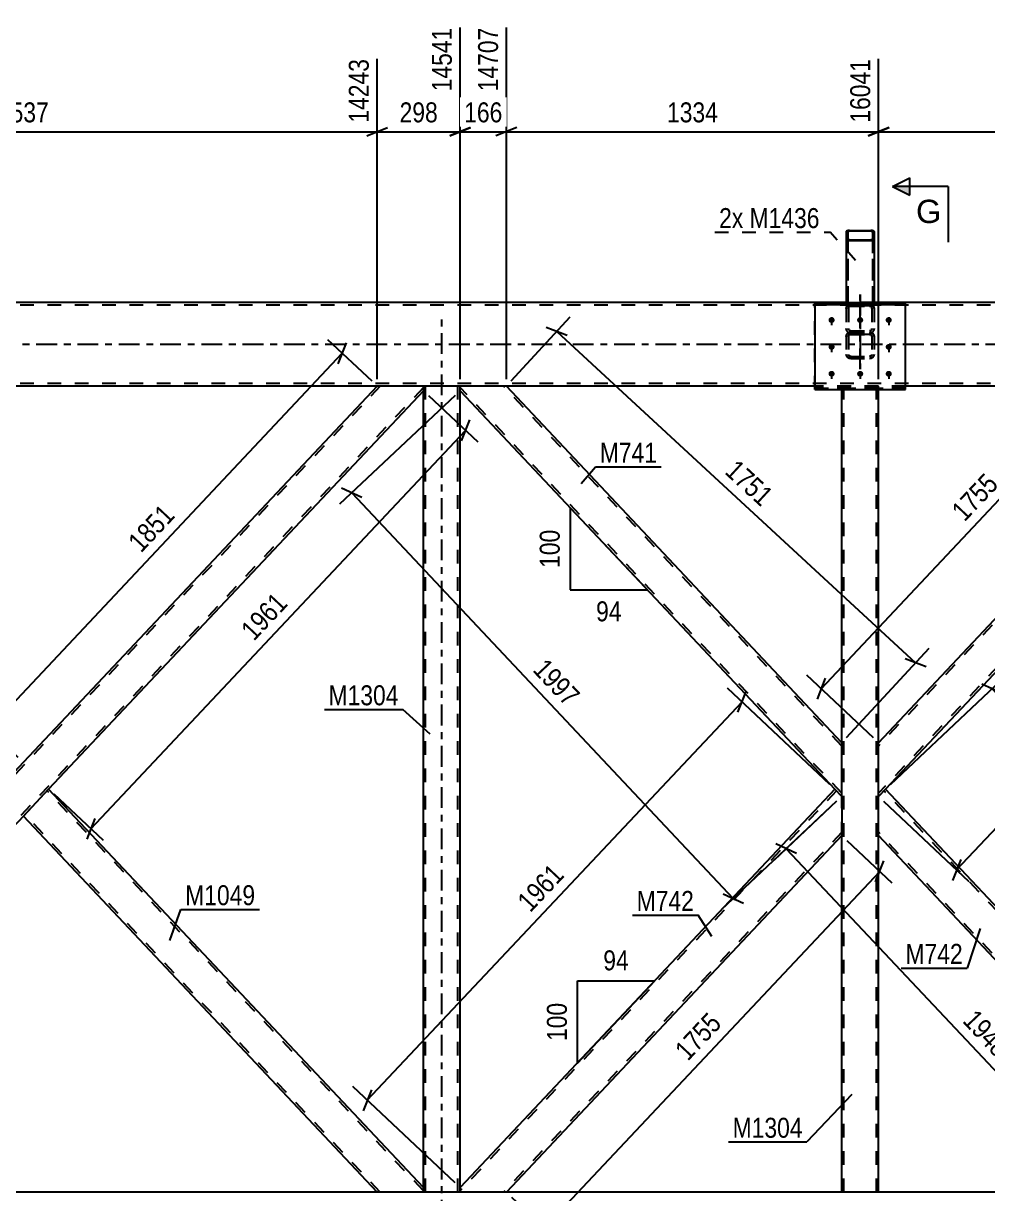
# Model space of a CAD drawing. Header units: millimetres. Extents: x -178 to 1011, y -683 to 158.
# Drawn here: x 519 to 657.3, y -121.8 to 46 of the extents above; entities that cross this region are included whole.
import ezdxf

# ---------------------------------------------------------------- set-up
doc = ezdxf.new("R2010")
doc.units = ezdxf.units.MM
doc.linetypes.add('DXK_LINE_DOT2', pattern=[3.9198, 1.9599, -1.9599])
doc.linetypes.add('DXK_LINE_DOT3', pattern=[5.9187, 2.979, -0.9799, 0.9799, -0.9799])
doc.styles.add('Arial', font='ARIAL.TTF', dxfattribs={"height": 0.2})
doc.styles.add('Arial Narrow', font='ARIALN.TTF', dxfattribs={"height": 0.2})

# ---------------------------------------------------------------- blocks, each defined once
blk = doc.blocks.new('Part-570387747-7728 - 7586')
at = {"color": 7, "linetype": 'DXK_LINE_DOT2'}
for p, q in [((570.17, -6), (461.64, -121.41)), ((576.36, -6.19), (467.83, -121.6)), ((576.36, -6), (569.73, -6)), ((519, -59.95), (515.38, -63.8)), ((522.62, -63.8), (519, -67.65)), ((468.27, -121.6), (461.64, -121.6))]:
    blk.add_line(p, q, dxfattribs=at)
at = {"color": 2, "linetype": 'Continuous'}
for p, q in [((569.73, -6), (519, -59.95)), ((576.36, -6.66), (522.62, -63.8)), ((576.36, -6.66), (576.36, -6)), ((515.38, -63.8), (461.64, -120.94)), ((519, -67.65), (468.27, -121.6)), ((461.64, -121.6), (461.64, -120.94))]:
    blk.add_line(p, q, dxfattribs=at)
blk = doc.blocks.new('Part-570387747-7617 - 7586')
at = {"color": 2, "linetype": 'Continuous'}
for p, q in [((645.5, 5.95), (632.5, 5.95)), ((632.5, 5.95), (632.5, -6.48)), ((632.5, 5.73), (645.5, 5.73)), ((645.5, -6.48), (645.5, 5.95)), ((632.5, -6.48), (645.5, -6.48))]:
    blk.add_line(p, q, dxfattribs=at)
at = {"color": 7, "linetype": 'DXK_LINE_DOT2'}
blk.add_line((632.5, -6.27), (645.5, -6.27), dxfattribs=at)
blk = doc.blocks.new('Part-570387747-7632 - 7586')
at = {"color": 7, "linetype": 'DXK_LINE_DOT2'}
for p, q in [((641.64, -6), (636.36, -6)), ((636.36, -6.48), (636.36, -6)), ((636.68, -121.6), (636.68, -6)), ((641.32, -121.6), (641.32, -6)), ((641.64, -6.48), (641.64, -6)), ((636.36, -70.46), (636.36, -57.14)), ((641.64, -70.46), (641.64, -57.14)), ((641.64, -121.6), (636.36, -121.6))]:
    blk.add_line(p, q, dxfattribs=at)
at = {"color": 2, "linetype": 'Continuous'}
for p, q in [((636.36, -57.14), (636.36, -6.48)), ((641.64, -57.14), (641.64, -6.48)), ((636.36, -121.6), (636.36, -70.46)), ((641.64, -121.6), (641.64, -70.46))]:
    blk.add_line(p, q, dxfattribs=at)
blk = doc.blocks.new('Part-570387747-7683 - 7586')
at = {"color": 2, "linetype": 'Continuous'}
for p, q in [((581.64, -6.66), (581.64, -6)), ((581.64, -6.66), (635.38, -63.8)), ((636.36, -57.14), (588.27, -6)), ((636.36, -64.85), (636.36, -57.14))]:
    blk.add_line(p, q, dxfattribs=at)
at = {"color": 7, "linetype": 'DXK_LINE_DOT2'}
for p, q in [((588.27, -6), (581.64, -6)), ((636.36, -64.38), (581.64, -6.19)), ((636.36, -57.61), (587.83, -6)), ((636.36, -64.85), (635.38, -63.8)), ((636.36, -64.38), (636.36, -64.34))]:
    blk.add_line(p, q, dxfattribs=at)
blk = doc.blocks.new('Part-570387747-7698 - 7586')
at = {"color": 2, "linetype": 'Continuous'}
for p, q in [((635.38, -63.8), (581.64, -120.94)), ((636.36, -64.85), (635.38, -63.8)), ((636.36, -64.85), (636.36, -70.46)), ((636.36, -70.46), (588.27, -121.6)), ((581.64, -121.6), (581.64, -120.94))]:
    blk.add_line(p, q, dxfattribs=at)
at = {"color": 7, "linetype": 'DXK_LINE_DOT2'}
for p, q in [((635.6, -64.03), (581.64, -121.41)), ((636.36, -69.99), (587.83, -121.6)), ((588.27, -121.6), (581.64, -121.6))]:
    blk.add_line(p, q, dxfattribs=at)
blk = doc.blocks.new('Part-570387747-8099 - 7586')
at = {"color": 2, "linetype": 'Continuous'}
for p, q in [((637.04, 16.23), (637, 16.16)), ((637, 16.16), (637, 5.95)), ((637.14, 16.28), (637.04, 16.23)), ((637.3, 16.32), (637.14, 16.28)), ((637.24, 16.16), (637.26, 16.19)), ((637.24, 16.16), (637.24, 15.05)), ((637.26, 16.19), (637.31, 16.22)), ((637.48, 16.33), (637.3, 16.32)), ((637.31, 16.22), (637.39, 16.24)), ((637.39, 16.24), (637.48, 16.25)), ((637.48, 16.33), (640.52, 16.33)), ((637.48, 16.25), (640.52, 16.25)), ((640.7, 16.32), (640.52, 16.33)), ((640.52, 16.25), (640.61, 16.24)), ((640.61, 16.24), (640.69, 16.22)), ((640.69, 16.22), (640.74, 16.19)), ((640.86, 16.28), (640.7, 16.32)), ((640.74, 16.19), (640.76, 16.16)), ((640.76, 16.16), (640.76, 15.05)), ((640.96, 16.23), (640.86, 16.28)), ((641, 16.16), (640.96, 16.23)), ((641, 16.16), (641, 5.95)), ((637, 15.05), (637.04, 14.99)), ((637.04, 14.99), (637.14, 14.93)), ((637.14, 14.93), (637.3, 14.89)), ((637.26, 15.02), (637.24, 15.05)), ((637.31, 14.99), (637.26, 15.02)), ((637.3, 14.89), (637.48, 14.88)), ((637.39, 14.97), (637.31, 14.99)), ((637.48, 14.97), (637.39, 14.97)), ((637.48, 14.97), (640.52, 14.97)), ((637.48, 14.88), (640.52, 14.88)), ((640.61, 14.97), (640.52, 14.97)), ((640.52, 14.88), (640.7, 14.89)), ((640.69, 14.99), (640.61, 14.97)), ((640.74, 15.02), (640.69, 14.99)), ((640.7, 14.89), (640.86, 14.93)), ((640.76, 15.05), (640.74, 15.02)), ((640.86, 14.93), (640.96, 14.99)), ((640.96, 14.99), (641, 15.05))]:
    blk.add_line(p, q, dxfattribs=at)
at = {"color": 7, "linetype": 'DXK_LINE_DOT2'}
for p, q in [((637.24, 15.05), (637.24, 5.69)), ((640.76, 15.05), (640.76, 5.69)), ((641, 6), (637, 6)), ((637, 5.95), (637, 5.69)), ((637, 5.83), (637.24, 5.83)), ((637.04, 5.62), (637, 5.69)), ((637.14, 5.57), (637.04, 5.62)), ((637.3, 5.53), (637.14, 5.57)), ((637.24, 5.69), (637.26, 5.66)), ((637.26, 5.66), (637.31, 5.63)), ((637.48, 5.51), (637.3, 5.53)), ((637.31, 5.63), (637.39, 5.61)), ((637.39, 5.61), (637.48, 5.6)), ((637.48, 5.6), (640.52, 5.6)), ((637.48, 5.51), (640.52, 5.51)), ((640.52, 5.6), (640.61, 5.61)), ((640.7, 5.53), (640.52, 5.51)), ((640.61, 5.61), (640.69, 5.63)), ((640.69, 5.63), (640.74, 5.66)), ((640.86, 5.57), (640.7, 5.53)), ((640.74, 5.66), (640.76, 5.69)), ((640.76, 5.83), (641, 5.83)), ((640.96, 5.62), (640.86, 5.57)), ((641, 5.69), (640.96, 5.62)), ((641, 5.95), (641, 5.69))]:
    blk.add_line(p, q, dxfattribs=at)
blk = doc.blocks.new('Part-570387747-7763 - 7586')
at = {"color": 2, "linetype": 'Continuous'}
for p, q in [((642.62, -63.8), (641.64, -64.85)), ((641.64, -69.53), (641.64, -64.85)), ((696.36, -120.94), (642.62, -63.8)), ((641.64, -70.46), (641.64, -69.53)), ((689.73, -121.6), (641.64, -70.46)), ((696.36, -121.6), (696.36, -120.94))]:
    blk.add_line(p, q, dxfattribs=at)
at = {"color": 7, "linetype": 'DXK_LINE_DOT2'}
for p, q in [((696.36, -121.41), (642.41, -64.03)), ((641.64, -70.39), (641.64, -69.53)), ((690.17, -121.6), (641.64, -69.99)), ((696.36, -121.6), (689.73, -121.6))]:
    blk.add_line(p, q, dxfattribs=at)
blk = doc.blocks.new('Part-570387747-7768 - 7586')
at = {"color": 2, "linetype": 'Continuous'}
for p, q in [((522.62, -63.8), (519, -67.65)), ((576.36, -120.94), (522.62, -63.8)), ((569.73, -121.6), (519, -67.65)), ((576.36, -121.6), (576.36, -120.94))]:
    blk.add_line(p, q, dxfattribs=at)
at = {"color": 7, "linetype": 'DXK_LINE_DOT2'}
for p, q in [((576.36, -121.41), (522.41, -64.03)), ((519.22, -67.42), (519.24, -67.4)), ((570.17, -121.6), (519.22, -67.42)), ((576.36, -121.6), (569.73, -121.6))]:
    blk.add_line(p, q, dxfattribs=at)
blk = doc.blocks.new('Part-570387747-7804 - 7586')
at = {"color": 7, "linetype": 'DXK_LINE_DOT3'}
blk.add_line((579, -131.6), (579, 4), dxfattribs=at)
at = {"color": 7, "linetype": 'DXK_LINE_DOT2'}
for p, q in [((581.64, -6), (576.36, -6)), ((576.36, -6.66), (576.36, -6)), ((576.68, -121.6), (576.68, -6)), ((581.32, -121.6), (581.32, -6)), ((581.64, -6.66), (581.64, -6)), ((576.36, -121.6), (576.36, -120.94)), ((581.64, -121.6), (576.36, -121.6)), ((581.64, -121.6), (581.64, -120.94))]:
    blk.add_line(p, q, dxfattribs=at)
at = {"color": 2, "linetype": 'Continuous'}
for p, q in [((576.36, -120.94), (576.36, -6.66)), ((581.64, -120.94), (581.64, -6.66))]:
    blk.add_line(p, q, dxfattribs=at)
blk = doc.blocks.new('Part-570387747-7978 - 7586')
at = {"color": 2, "linetype": 'Continuous'}
for p, q in [((641.64, -57.14), (689.73, -6)), ((696.36, -6.66), (642.62, -63.8)), ((696.36, -6.66), (696.36, -6)), ((641.64, -63.91), (641.64, -57.14)), ((641.64, -64.85), (641.64, -63.91))]:
    blk.add_line(p, q, dxfattribs=at)
at = {"color": 7, "linetype": 'DXK_LINE_DOT2'}
for p, q in [((690.17, -6), (641.64, -57.61)), ((696.36, -6.19), (641.64, -64.38)), ((696.36, -6), (689.73, -6)), ((642.62, -63.8), (641.64, -64.85)), ((641.64, -64.78), (641.64, -63.91)), ((641.64, -64.38), (641.64, -64.34))]:
    blk.add_line(p, q, dxfattribs=at)
blk = doc.blocks.new('Bolt-570387747-7858 - 7586')
at = {"linetype": 'Continuous'}
for points in [[(634.9, 3.89), (634.99, 3.88), (635.08, 3.85), (635.16, 3.81), (635.23, 3.75), (635.28, 3.68), (635.32, 3.6), (635.34, 3.52), (635.34, 3.43), (635.32, 3.35), (635.28, 3.27), (635.23, 3.2), (635.16, 3.14), (635.08, 3.1), (634.99, 3.07), (634.9, 3.06), (634.81, 3.07), (634.72, 3.1), (634.64, 3.14), (634.57, 3.2), (634.52, 3.27), (634.48, 3.35), (634.46, 3.43), (634.46, 3.52), (634.48, 3.6), (634.52, 3.68), (634.57, 3.75), (634.64, 3.81), (634.72, 3.85), (634.81, 3.88)], [(639, 3.89), (639.09, 3.88), (639.18, 3.85), (639.26, 3.81), (639.33, 3.75), (639.38, 3.68), (639.42, 3.6), (639.44, 3.52), (639.44, 3.43), (639.42, 3.35), (639.38, 3.27), (639.33, 3.2), (639.26, 3.14), (639.18, 3.1), (639.09, 3.07), (639, 3.06), (638.91, 3.07), (638.82, 3.1), (638.74, 3.14), (638.67, 3.2), (638.62, 3.27), (638.58, 3.35), (638.56, 3.43), (638.56, 3.52), (638.58, 3.6), (638.62, 3.68), (638.67, 3.75), (638.74, 3.81), (638.82, 3.85), (638.91, 3.88)], [(643.1, 3.89), (643.19, 3.88), (643.28, 3.85), (643.36, 3.81), (643.43, 3.75), (643.48, 3.68), (643.52, 3.6), (643.54, 3.52), (643.54, 3.43), (643.52, 3.35), (643.48, 3.27), (643.43, 3.2), (643.36, 3.14), (643.28, 3.1), (643.19, 3.07), (643.1, 3.06), (643.01, 3.07), (642.92, 3.1), (642.84, 3.14), (642.77, 3.2), (642.72, 3.27), (642.68, 3.35), (642.66, 3.43), (642.66, 3.52), (642.68, 3.6), (642.72, 3.68), (642.77, 3.75), (642.84, 3.81), (642.92, 3.85), (643.01, 3.88)], [(634.9, 0.04), (634.99, 0.03), (635.08, 0), (635.16, -0.04), (635.23, -0.1), (635.28, -0.17), (635.32, -0.25), (635.34, -0.33), (635.34, -0.42), (635.32, -0.5), (635.28, -0.58), (635.23, -0.65), (635.16, -0.71), (635.08, -0.75), (634.99, -0.78), (634.9, -0.79), (634.81, -0.78), (634.72, -0.75), (634.64, -0.71), (634.57, -0.65), (634.52, -0.58), (634.48, -0.5), (634.46, -0.42), (634.46, -0.33), (634.48, -0.25), (634.52, -0.17), (634.57, -0.1), (634.64, -0.04), (634.72, 0), (634.81, 0.03)], [(643.1, 0.04), (643.19, 0.03), (643.28, 0), (643.36, -0.04), (643.43, -0.1), (643.48, -0.17), (643.52, -0.25), (643.54, -0.33), (643.54, -0.42), (643.52, -0.5), (643.48, -0.58), (643.43, -0.65), (643.36, -0.71), (643.28, -0.75), (643.19, -0.78), (643.1, -0.79), (643.01, -0.78), (642.92, -0.75), (642.84, -0.71), (642.77, -0.65), (642.72, -0.58), (642.68, -0.5), (642.66, -0.42), (642.66, -0.33), (642.68, -0.25), (642.72, -0.17), (642.77, -0.1), (642.84, -0.04), (642.92, 0), (643.01, 0.03)], [(634.9, -3.82), (634.99, -3.82), (635.08, -3.85), (635.16, -3.89), (635.23, -3.95), (635.28, -4.02), (635.32, -4.1), (635.34, -4.19), (635.34, -4.27), (635.32, -4.36), (635.28, -4.44), (635.23, -4.51), (635.16, -4.56), (635.08, -4.61), (634.99, -4.63), (634.9, -4.64), (634.81, -4.63), (634.72, -4.61), (634.64, -4.56), (634.57, -4.51), (634.52, -4.44), (634.48, -4.36), (634.46, -4.27), (634.46, -4.19), (634.48, -4.1), (634.52, -4.02), (634.57, -3.95), (634.64, -3.89), (634.72, -3.85), (634.81, -3.82)], [(639, -3.82), (639.09, -3.82), (639.18, -3.85), (639.26, -3.89), (639.33, -3.95), (639.38, -4.02), (639.42, -4.1), (639.44, -4.19), (639.44, -4.27), (639.42, -4.36), (639.38, -4.44), (639.33, -4.51), (639.26, -4.56), (639.18, -4.61), (639.09, -4.63), (639, -4.64), (638.91, -4.63), (638.82, -4.61), (638.74, -4.56), (638.67, -4.51), (638.62, -4.44), (638.58, -4.36), (638.56, -4.27), (638.56, -4.19), (638.58, -4.1), (638.62, -4.02), (638.67, -3.95), (638.74, -3.89), (638.82, -3.85), (638.91, -3.82)], [(643.1, -3.82), (643.19, -3.82), (643.28, -3.85), (643.36, -3.89), (643.43, -3.95), (643.48, -4.02), (643.52, -4.1), (643.54, -4.19), (643.54, -4.27), (643.52, -4.36), (643.48, -4.44), (643.43, -4.51), (643.36, -4.56), (643.28, -4.61), (643.19, -4.63), (643.1, -4.64), (643.01, -4.63), (642.92, -4.61), (642.84, -4.56), (642.77, -4.51), (642.72, -4.44), (642.68, -4.36), (642.66, -4.27), (642.66, -4.19), (642.68, -4.1), (642.72, -4.02), (642.77, -3.95), (642.84, -3.89), (642.92, -3.85), (643.01, -3.82)]]:
    blk.add_hatch(color=1, dxfattribs=at).paths.add_polyline_path(points)
at = {"color": 1, "linetype": 'Continuous'}
for p, q in [((634.9, 3.87), (634.9, 2.74)), ((639, 3.87), (639, 2.74)), ((643.1, 3.87), (643.1, 2.74)), ((634.9, 0.02), (634.9, -1.12)), ((643.1, 0.02), (643.1, -1.12)), ((634.9, -3.83), (634.9, -4.97)), ((639, -3.83), (639, -4.97)), ((643.1, -3.83), (643.1, -4.97))]:
    blk.add_line(p, q, dxfattribs=at)
blk = doc.blocks.new('Part-570387747-7865 - 7586')
at = {"color": 7, "linetype": 'DXK_LINE_DOT2'}
for p, q in [((632.5, -6.48), (632.5, 5.95)), ((645.5, 5.95), (632.5, 5.95)), ((632.5, 5.73), (645.5, 5.73)), ((645.5, -6.48), (645.5, 5.95)), ((645.5, -6.27), (632.5, -6.27)), ((645.5, -6.48), (632.5, -6.48))]:
    blk.add_line(p, q, dxfattribs=at)
blk = doc.blocks.new('Part-570387747-7866 - 7586')
at = {"color": 7, "linetype": 'DXK_LINE_DOT3'}
blk.add_line((639, -3.58), (639, 7.12), dxfattribs=at)
at = {"color": 7, "linetype": 'DXK_LINE_DOT2'}
for p, q in [((637.05, 5.41), (637, 5.15)), ((637, 5.15), (637, -1.44)), ((637.32, 5.15), (637.35, 5.28)), ((637.32, 5.15), (637.32, -1.44)), ((637.64, 5.83), (637.4, 5.77)), ((637.52, 5.46), (637.64, 5.49)), ((637.64, 5.83), (640.36, 5.83)), ((637.64, 5.49), (640.36, 5.49)), ((640.61, 5.77), (640.36, 5.83)), ((640.36, 5.49), (640.48, 5.46)), ((640.66, 5.28), (640.68, 5.15)), ((640.68, 5.15), (640.68, -1.44)), ((641, 5.15), (640.95, 5.41)), ((641, 5.15), (641, -1.44)), ((637, 2.25), (637.05, 1.99)), ((637.35, 2.12), (637.32, 2.25)), ((637.4, 1.68), (637.64, 1.72)), ((637.64, 1.91), (637.52, 1.94)), ((637.64, 1.91), (640.36, 1.91)), ((637.64, 1.72), (640.36, 1.72)), ((640.48, 1.94), (640.36, 1.91)), ((640.36, 1.72), (640.61, 1.68)), ((640.68, 2.25), (640.66, 2.12)), ((640.95, 1.99), (641, 2.25)), ((637, 1.12), (637.05, 1.35)), ((637.05, 1.35), (637.19, 1.55)), ((637.19, 1.55), (637.4, 1.68)), ((637.35, 1.24), (637.32, 1.12)), ((637.41, 1.33), (637.35, 1.24)), ((637.4, 1.62), (637.64, 1.57)), ((637.52, 1.4), (637.41, 1.33)), ((637.64, 1.42), (637.52, 1.4)), ((637.64, 1.57), (640.36, 1.57)), ((640.36, 1.42), (637.64, 1.42)), ((640.36, 1.57), (640.61, 1.62)), ((640.48, 1.4), (640.36, 1.42)), ((640.59, 1.33), (640.48, 1.4)), ((640.66, 1.24), (640.59, 1.33)), ((640.61, 1.68), (640.81, 1.55)), ((640.68, 1.12), (640.66, 1.24)), ((640.81, 1.55), (640.95, 1.35)), ((640.95, 1.35), (641, 1.12)), ((637.05, -1.67), (637, -1.44)), ((637.19, -1.86), (637.05, -1.67)), ((637.32, -1.44), (637.35, -1.55)), ((637.35, -1.55), (637.41, -1.65)), ((637.41, -1.65), (637.52, -1.71)), ((640.48, -1.71), (640.59, -1.65)), ((640.59, -1.65), (640.66, -1.55)), ((640.66, -1.55), (640.68, -1.44)), ((640.95, -1.67), (640.81, -1.86)), ((641, -1.44), (640.95, -1.67)), ((637.4, -1.99), (637.19, -1.86)), ((637.64, -2.04), (637.4, -1.99)), ((637.52, -1.71), (637.64, -1.74)), ((637.64, -1.74), (640.36, -1.74)), ((637.64, -2.04), (640.36, -2.04)), ((640.36, -1.74), (640.48, -1.71)), ((640.61, -1.99), (640.36, -2.04)), ((640.81, -1.86), (640.61, -1.99))]:
    blk.add_line(p, q, dxfattribs=at)
for centre, radius, start, end in [((637.67, 5.17), 0.662, 114.32, 159.2417), ((637.65, 5.16), 0.331, 114.32, 159.2417), ((640.35, 5.16), 0.331, 20.7583, 65.68), ((640.33, 5.17), 0.662, 20.7583, 65.68), ((637.67, 2.22), 0.662, 200.7583, 245.68), ((637.65, 2.24), 0.331, 200.7583, 245.68), ((640.35, 2.24), 0.331, 294.32, 339.2417), ((640.33, 2.22), 0.662, 294.32, 339.2417)]:
    blk.add_arc(centre, radius, start, end, dxfattribs=at)
blk = doc.blocks.new('Bolt-570387747-7870 - 7586')
at = {"color": 1, "linetype": 'DXK_LINE_DOT2'}
for p, q in [((634.9, 3.87), (634.9, 2.74)), ((639, 3.87), (639, 2.74)), ((643.1, 3.87), (643.1, 2.74)), ((634.9, 0.02), (634.9, -1.11)), ((643.1, 0.02), (643.1, -1.11)), ((634.9, -3.83), (634.9, -4.97)), ((639, -3.83), (639, -4.97)), ((643.1, -3.83), (643.1, -4.97))]:
    blk.add_line(p, q, dxfattribs=at)
blk = doc.blocks.new('Part-570387747-7963 - 7586')
at = {"color": 7, "linetype": 'DXK_LINE_DOT3'}
blk.add_line((639, 7.12), (639, -3.58), dxfattribs=at)
at = {"color": 7, "linetype": 'DXK_LINE_DOT2'}
for p, q in [((637, 5.15), (637.05, 5.41)), ((637, 5.15), (637, -1.44)), ((637.35, 5.28), (637.32, 5.15)), ((637.32, 5.15), (637.32, -1.44)), ((637.4, 5.77), (637.64, 5.83)), ((637.64, 5.49), (637.52, 5.46)), ((637.64, 5.83), (640.36, 5.83)), ((637.64, 5.49), (640.36, 5.49)), ((640.36, 5.83), (640.61, 5.77)), ((640.48, 5.46), (640.36, 5.49)), ((640.68, 5.15), (640.66, 5.28)), ((640.68, 5.15), (640.68, -1.44)), ((640.95, 5.41), (641, 5.15)), ((641, 5.15), (641, -1.44)), ((637.05, 1.99), (637, 2.25)), ((637.32, 2.25), (637.35, 2.12)), ((637.64, 1.72), (637.4, 1.68)), ((637.52, 1.94), (637.64, 1.91)), ((637.64, 1.91), (640.36, 1.91)), ((637.64, 1.72), (640.36, 1.72)), ((640.36, 1.91), (640.48, 1.94)), ((640.61, 1.68), (640.36, 1.72)), ((640.66, 2.12), (640.68, 2.25)), ((641, 2.25), (640.95, 1.99)), ((637.05, 1.35), (637, 1.12)), ((637.19, 1.55), (637.05, 1.35)), ((637.4, 1.68), (637.19, 1.55)), ((637.32, 1.12), (637.35, 1.24)), ((637.35, 1.24), (637.41, 1.33)), ((637.64, 1.57), (637.4, 1.62)), ((637.41, 1.33), (637.52, 1.4)), ((637.52, 1.4), (637.64, 1.42)), ((637.64, 1.57), (640.36, 1.57)), ((637.64, 1.42), (640.36, 1.42)), ((640.61, 1.62), (640.36, 1.57)), ((640.36, 1.42), (640.48, 1.4)), ((640.48, 1.4), (640.59, 1.33)), ((640.59, 1.33), (640.66, 1.24)), ((640.81, 1.55), (640.61, 1.68)), ((640.66, 1.24), (640.68, 1.12)), ((640.95, 1.35), (640.81, 1.55)), ((641, 1.12), (640.95, 1.35)), ((637, -1.44), (637.05, -1.67)), ((637.05, -1.67), (637.19, -1.86)), ((637.35, -1.55), (637.32, -1.44)), ((637.41, -1.65), (637.35, -1.55)), ((637.52, -1.71), (637.41, -1.65)), ((640.59, -1.65), (640.48, -1.71)), ((640.66, -1.55), (640.59, -1.65)), ((640.68, -1.44), (640.66, -1.55)), ((640.81, -1.86), (640.95, -1.67)), ((640.95, -1.67), (641, -1.44)), ((637.19, -1.86), (637.4, -1.99)), ((637.4, -1.99), (637.64, -2.04)), ((637.64, -1.74), (637.52, -1.71)), ((637.64, -1.74), (640.36, -1.74)), ((637.64, -2.04), (640.36, -2.04)), ((640.48, -1.71), (640.36, -1.74)), ((640.36, -2.04), (640.61, -1.99)), ((640.61, -1.99), (640.81, -1.86))]:
    blk.add_line(p, q, dxfattribs=at)
for centre, radius, start, end in [((637.67, 5.17), 0.662, 114.32, 159.2417), ((637.65, 5.16), 0.331, 114.32, 159.2417), ((640.35, 5.16), 0.331, 20.7583, 65.68), ((640.33, 5.17), 0.662, 20.7583, 65.68), ((637.67, 2.22), 0.662, 200.7583, 245.68), ((637.65, 2.24), 0.331, 200.7583, 245.68), ((640.35, 2.24), 0.331, 294.32, 339.2417), ((640.33, 2.22), 0.662, 294.32, 339.2417)]:
    blk.add_arc(centre, radius, start, end, dxfattribs=at)
blk = doc.blocks.new('Part-570387747-8058 - 7586')
at = {"color": 7, "linetype": 'DXK_LINE_DOT2'}
blk.add_line((798, -121.6), (-18.36, -121.6), dxfattribs=at)
at = {"color": 2, "linetype": 'Continuous'}
blk.add_line((793.2, -121.6), (216.6, -121.6), dxfattribs=at)
blk = doc.blocks.new('Part-570387747-8063 - 7586')
at = {"color": 7, "linetype": 'DXK_LINE_DOT2'}
for p, q in [((838, 5.6), (0, 5.6)), ((641, 6), (637, 6)), ((838, -5.6), (0, -5.6)), ((645.5, -6), (632.5, -6))]:
    blk.add_line(p, q, dxfattribs=at)
at = {"color": 2, "linetype": 'Continuous'}
for p, q in [((637, 6), (461, 6)), ((817, 6), (641, 6)), ((632.5, -6), (465.5, -6)), ((812.5, -6), (645.5, -6))]:
    blk.add_line(p, q, dxfattribs=at)
at = {"color": 7, "linetype": 'DXK_LINE_DOT3'}
blk.add_line((0, 0), (838, 0), dxfattribs=at)
blk = doc.blocks.new('Part-570387747-8074 - 7586')
at = {"color": 2, "linetype": 'Continuous'}
for p, q in [((637, 16.16), (637.04, 16.23)), ((637, 16.16), (637, 6)), ((637.04, 16.23), (637.14, 16.28)), ((637.14, 16.28), (637.3, 16.32))]:
    blk.add_line(p, q, dxfattribs=at)
at = {"color": 7, "linetype": 'DXK_LINE_DOT2'}
for p, q in [((637.26, 16.19), (637.24, 16.16)), ((637.24, 16.16), (637.24, 5.69)), ((637.31, 16.22), (637.26, 16.19)), ((637.3, 16.32), (637.48, 16.33)), ((637.39, 16.24), (637.31, 16.22)), ((637.48, 16.25), (637.39, 16.24)), ((637.48, 16.33), (640.52, 16.33)), ((637.48, 16.25), (640.52, 16.25)), ((640.52, 16.33), (640.7, 16.32)), ((640.61, 16.24), (640.52, 16.25)), ((640.69, 16.22), (640.61, 16.24)), ((640.74, 16.19), (640.69, 16.22)), ((640.7, 16.32), (640.86, 16.28)), ((640.76, 16.16), (640.74, 16.19)), ((640.76, 16.16), (640.76, 5.69)), ((640.86, 16.28), (640.96, 16.23)), ((640.96, 16.23), (641, 16.16)), ((641, 16.16), (641, 5.69)), ((637.04, 14.99), (637, 15.05)), ((637.14, 14.93), (637.04, 14.99)), ((637.3, 14.89), (637.14, 14.93)), ((637.24, 15.05), (637.26, 15.02)), ((637.26, 15.02), (637.31, 14.99)), ((637.48, 14.88), (637.3, 14.89)), ((637.31, 14.99), (637.39, 14.97)), ((637.39, 14.97), (637.48, 14.97)), ((637.48, 14.97), (640.52, 14.97)), ((637.48, 14.88), (640.52, 14.88)), ((640.52, 14.97), (640.61, 14.97)), ((640.7, 14.89), (640.52, 14.88)), ((640.61, 14.97), (640.69, 14.99)), ((640.69, 14.99), (640.7, 15)), ((640.7, 15), (640.74, 15.02)), ((640.86, 14.93), (640.7, 14.89)), ((640.74, 15.02), (640.76, 15.05)), ((640.96, 14.99), (640.86, 14.93)), ((641, 15.05), (640.96, 14.99)), ((641, 6), (637, 6)), ((637, 6), (637, 5.69)), ((637, 5.83), (637.24, 5.83)), ((637, 5.69), (637.04, 5.62)), ((637.04, 5.62), (637.14, 5.57)), ((637.14, 5.57), (637.3, 5.53)), ((637.26, 5.66), (637.24, 5.69)), ((637.31, 5.63), (637.26, 5.66)), ((637.3, 5.53), (637.48, 5.51)), ((637.39, 5.61), (637.31, 5.63)), ((637.48, 5.6), (637.39, 5.61)), ((640.52, 5.6), (637.48, 5.6)), ((640.52, 5.51), (637.48, 5.51)), ((640.61, 5.61), (640.52, 5.6)), ((640.52, 5.51), (640.7, 5.53)), ((640.69, 5.63), (640.61, 5.61)), ((640.74, 5.66), (640.69, 5.63)), ((640.7, 5.53), (640.86, 5.57)), ((640.76, 5.69), (640.74, 5.66)), ((640.76, 5.83), (641, 5.83)), ((640.86, 5.57), (640.96, 5.62)), ((640.96, 5.62), (641, 5.69))]:
    blk.add_line(p, q, dxfattribs=at)
blk = doc.blocks.new('StraightDimension-570387747-9081 - 7586')
at = {"color": 7, "linetype": 'Continuous'}
for p, q in [((569.01, -5.31), (562.65, 0.66)), ((564.14, -2.8), (565.32, 0.21)), ((514, -55.24), (564.73, -1.29)), ((518.27, -59.26), (511.92, -53.29)), ((514.59, -53.74), (513.41, -56.74))]:
    blk.add_line(p, q, dxfattribs=at)
at = {"color": 0}
blk.add_wipeout([(541.73, -24.65), (538.67, -21.78), (532.84, -27.98), (535.9, -30.85)], dxfattribs=at)
at = {"color": 3, "style": 'Arial Narrow'}
blk.add_text('1851', height=2.863, rotation=46.7591, dxfattribs=at).set_placement((535.87, -30.01))
blk = doc.blocks.new('StraightDimension-570387747-9045 - 7586')
at = {"color": 7, "linetype": 'Continuous'}
for p, q in [((637.09, -71.15), (643.56, -77.23)), ((641.22, -77.09), (642.4, -74.08)), ((593.72, -126.73), (641.81, -75.59)), ((589, -122.29), (595.47, -128.37)), ((594.31, -125.22), (593.13, -128.23))]:
    blk.add_line(p, q, dxfattribs=at)
at = {"color": 0}
blk.add_wipeout([(620.13, -97.54), (617.07, -94.66), (611.24, -100.87), (614.3, -103.74)], dxfattribs=at)
at = {"color": 3, "style": 'Arial Narrow'}
blk.add_text('1755', height=2.863, rotation=46.7591, dxfattribs=at).set_placement((614.28, -102.9))
blk = doc.blocks.new('StraightDimension-570387747-9066 - 7586')
at = {"color": 7, "linetype": 'Continuous'}
for p, q in [((577.09, -7.35), (584.16, -13.99)), ((581.82, -13.85), (583, -10.85)), ((528.67, -69.49), (582.41, -12.35)), ((523.35, -64.49), (530.42, -71.13)), ((529.26, -67.99), (528.08, -70.99))]:
    blk.add_line(p, q, dxfattribs=at)
at = {"color": 0}
blk.add_wipeout([(557.91, -37.3), (554.85, -34.43), (549.02, -40.63), (552.08, -43.51)], dxfattribs=at)
at = {"color": 3, "style": 'Arial Narrow'}
blk.add_text('1961', height=2.863, rotation=46.7591, dxfattribs=at).set_placement((552.05, -42.66))
blk = doc.blocks.new('AngleDimension-570387747-19397 - 7586')
at = {"color": 7, "linetype": 'Continuous'}
for p, q in [((597.41, -23.43), (608.51, -35.23)), ((597.41, -23.43), (597.41, -35.23)), ((597.41, -35.23), (608.51, -35.23)), ((608.51, -35.23), (608.51, -35.23))]:
    blk.add_line(p, q, dxfattribs=at)
at = {"color": 0}
for points in [[(596.51, -25.99), (592.31, -25.99), (592.31, -32.67), (596.51, -32.67)], [(605.39, -40.33), (605.39, -36.13), (600.53, -36.13), (600.53, -40.33)]]:
    blk.add_wipeout(points, dxfattribs=at)
at = {"color": 3, "style": 'Arial Narrow'}
blk.add_text('100', height=2.863, rotation=90.0002, dxfattribs=at).set_placement((595.91, -32.07))
blk.add_text('94', height=2.863, dxfattribs=at).set_placement((601.13, -39.73))
blk = doc.blocks.new('StraightDimension-570387747-9503 - 7586')
at = {"color": 7, "linetype": 'Continuous'}
for p, q in [((643.35, -63.11), (660.01, -47.45)), ((659.4, -50.09), (656.47, -48.72)), ((657.93, -49.4), (711.67, -106.54)), ((697.09, -120.25), (713.74, -104.59)), ((710.2, -105.86), (713.13, -107.23))]:
    blk.add_line(p, q, dxfattribs=at)
at = {"color": 0}
blk.add_wipeout([(688.26, -80.56), (691.32, -77.68), (685.49, -71.48), (682.43, -74.36)], dxfattribs=at)
at = {"color": 3, "style": 'Arial Narrow'}
blk.add_text('1961', height=2.863, rotation=-46.7591, dxfattribs=at).set_placement((683.28, -74.39))
blk = doc.blocks.new('StraightDimension-570387747-8751 - 7586')
at = {"color": 7, "linetype": 'Continuous'}
for p, q in [((581.64, -5), (581.64, 45.42)), ((569.73, -5), (569.73, 40.92)), ((568.23, 29.88), (571.23, 31.08)), ((569.73, 30.48), (581.64, 30.48)), ((583.14, 31.08), (580.14, 29.88))]:
    blk.add_line(p, q, dxfattribs=at)
at = {"color": 0}
blk.add_wipeout([(579.03, 31.23), (579.03, 35.43), (572.35, 35.43), (572.35, 31.23)], dxfattribs=at)
at = {"color": 3, "style": 'Arial Narrow'}
blk.add_text('298', height=2.863, dxfattribs=at).set_placement((572.95, 31.83))
at = {"color": 0, "linetype": 'Continuous'}
blk.add_wipeout([(581.04, 46.02), (576.84, 46.02), (576.84, 35.68), (581.04, 35.68)], dxfattribs=at)
at = {"color": 3, "linetype": 'Continuous', "style": 'Arial Narrow'}
blk.add_text('14541', height=2.863, rotation=90.0002, dxfattribs=at).set_placement((580.44, 36.28))
blk = doc.blocks.new('StraightDimension-570387747-9425 - 7586')
at = {"color": 7, "linetype": 'Continuous'}
for p, q in [((580.91, -7.35), (564.33, -22.94)), ((567.55, -21.97), (564.62, -20.61)), ((566.08, -21.29), (620.8, -79.48)), ((635.63, -65.53), (619.05, -81.12)), ((619.34, -78.8), (622.27, -80.16))]:
    blk.add_line(p, q, dxfattribs=at)
at = {"color": 0}
blk.add_wipeout([(596.91, -52.97), (599.96, -50.09), (594.13, -43.89), (591.07, -46.77)], dxfattribs=at)
at = {"color": 3, "style": 'Arial Narrow'}
blk.add_text('1997', height=2.863, rotation=-46.7591, dxfattribs=at).set_placement((591.92, -46.8))
blk = doc.blocks.new('StraightDimension-570387747-8162 - 7586')
at = {"color": 7, "linetype": 'Continuous'}
for p, q in [((689.01, -5.31), (679.42, 3.7)), ((633.41, -49.4), (681.5, 1.74)), ((680.91, 0.24), (682.09, 3.25)), ((640.91, -56.45), (631.33, -47.44)), ((634, -47.89), (632.82, -50.9))]:
    blk.add_line(p, q, dxfattribs=at)
at = {"color": 0}
blk.add_wipeout([(659.82, -20.21), (656.76, -17.33), (650.93, -23.54), (653.99, -26.41)], dxfattribs=at)
at = {"color": 3, "style": 'Arial Narrow'}
blk.add_text('1755', height=2.863, rotation=46.7591, dxfattribs=at).set_placement((653.97, -25.56))
blk = doc.blocks.new('StraightDimension-570387747-8183 - 7586')
at = {"color": 7, "linetype": 'Continuous'}
for p, q in [((697.09, -7.35), (709.3, -18.83)), ((706.96, -18.69), (708.15, -15.68)), ((652.83, -75.37), (707.55, -17.19)), ((642.37, -65.53), (654.58, -77.02)), ((653.43, -73.87), (652.24, -76.88))]:
    blk.add_line(p, q, dxfattribs=at)
at = {"color": 0}
blk.add_wipeout([(682.56, -42.67), (679.5, -39.79), (673.67, -45.99), (676.73, -48.87)], dxfattribs=at)
at = {"color": 3, "style": 'Arial Narrow'}
blk.add_text('1997', height=2.863, rotation=46.7591, dxfattribs=at).set_placement((676.71, -48.02))
blk = doc.blocks.new('StraightDimension-570387747-8748 - 7586')
at = {"color": 7, "linetype": 'Continuous'}
for p, q in [((641.64, -5), (641.64, 40.92)), ((689.73, -5), (689.73, 40.92)), ((643.14, 31.08), (640.14, 29.88)), ((641.64, 30.48), (689.73, 30.48)), ((688.23, 29.88), (691.23, 31.08))]:
    blk.add_line(p, q, dxfattribs=at)
at = {"color": 0, "linetype": 'Continuous'}
blk.add_wipeout([(689.13, 41.52), (684.93, 41.52), (684.93, 31.18), (689.13, 31.18)], dxfattribs=at)
at = {"color": 0}
blk.add_wipeout([(669.94, 31.23), (669.94, 35.43), (661.43, 35.43), (661.43, 31.23)], dxfattribs=at)
at = {"color": 3, "linetype": 'Continuous', "style": 'Arial Narrow'}
blk.add_text('17243', height=2.863, rotation=90.0002, dxfattribs=at).set_placement((688.53, 31.78))
at = {"color": 3, "style": 'Arial Narrow'}
blk.add_text('1202', height=2.863, dxfattribs=at).set_placement((662.03, 31.83))
blk = doc.blocks.new('StraightDimension-570387747-8749 - 7586')
at = {"color": 7, "linetype": 'Continuous'}
for p, q in [((588.27, -5), (588.27, 45.42)), ((641.64, -5), (641.64, 40.92)), ((589.77, 31.08), (586.77, 29.88)), ((588.27, 30.48), (641.64, 30.48)), ((640.14, 29.88), (643.14, 31.08))]:
    blk.add_line(p, q, dxfattribs=at)
at = {"color": 0, "linetype": 'Continuous'}
blk.add_wipeout([(641.04, 41.52), (636.84, 41.52), (636.84, 31.18), (641.04, 31.18)], dxfattribs=at)
at = {"color": 0}
blk.add_wipeout([(619.21, 31.23), (619.21, 35.43), (610.7, 35.43), (610.7, 31.23)], dxfattribs=at)
at = {"color": 3, "linetype": 'Continuous', "style": 'Arial Narrow'}
blk.add_text('16041', height=2.863, rotation=90.0002, dxfattribs=at).set_placement((640.44, 31.78))
at = {"color": 3, "style": 'Arial Narrow'}
blk.add_text('1334', height=2.863, dxfattribs=at).set_placement((611.3, 31.83))
blk = doc.blocks.new('StraightDimension-570387747-8750 - 7586')
at = {"color": 7, "linetype": 'Continuous'}
for p, q in [((581.64, -5), (581.64, 45.42)), ((588.27, -5), (588.27, 45.42)), ((580.14, 29.88), (583.14, 31.08)), ((581.64, 30.48), (588.27, 30.48)), ((589.77, 31.08), (586.77, 29.88))]:
    blk.add_line(p, q, dxfattribs=at)
at = {"color": 0}
blk.add_wipeout([(588.3, 31.23), (588.3, 35.43), (581.61, 35.43), (581.61, 31.23)], dxfattribs=at)
at = {"color": 3, "style": 'Arial Narrow'}
blk.add_text('166', height=2.863, dxfattribs=at).set_placement((582.21, 31.83))
at = {"color": 0, "linetype": 'Continuous'}
blk.add_wipeout([(587.67, 46.02), (583.47, 46.02), (583.47, 35.68), (587.67, 35.68)], dxfattribs=at)
at = {"color": 3, "linetype": 'Continuous', "style": 'Arial Narrow'}
blk.add_text('14707', height=2.863, rotation=90.0002, dxfattribs=at).set_placement((587.07, 36.28))
blk = doc.blocks.new('StraightDimension-570387747-8752 - 7586')
at = {"color": 7, "linetype": 'Continuous'}
for p, q in [((468.27, -5), (468.27, 45.42)), ((569.73, -5), (569.73, 40.92)), ((469.77, 31.08), (466.77, 29.88)), ((468.27, 30.48), (569.73, 30.48)), ((568.23, 29.88), (571.23, 31.08))]:
    blk.add_line(p, q, dxfattribs=at)
at = {"color": 0, "linetype": 'Continuous'}
blk.add_wipeout([(569.13, 41.52), (564.93, 41.52), (564.93, 31.18), (569.13, 31.18)], dxfattribs=at)
at = {"color": 0}
blk.add_wipeout([(523.26, 31.23), (523.26, 35.43), (514.74, 35.43), (514.74, 31.23)], dxfattribs=at)
at = {"color": 3, "linetype": 'Continuous', "style": 'Arial Narrow'}
blk.add_text('14243', height=2.863, rotation=90.0002, dxfattribs=at).set_placement((568.53, 31.78))
at = {"color": 3, "style": 'Arial Narrow'}
blk.add_text('2537', height=2.863, dxfattribs=at).set_placement((515.34, 31.83))
blk = doc.blocks.new('StraightDimension-570387747-9030 - 7586')
at = {"color": 7, "linetype": 'Continuous'}
for p, q in [((634.65, -63.11), (619.98, -49.32)), ((621.47, -52.78), (622.65, -49.77)), ((568.32, -108.42), (622.06, -51.28)), ((580.91, -120.25), (566.25, -106.46)), ((568.91, -106.91), (567.73, -109.92))]:
    blk.add_line(p, q, dxfattribs=at)
at = {"color": 0}
blk.add_wipeout([(597.56, -76.23), (594.5, -73.35), (588.67, -79.56), (591.73, -82.43)], dxfattribs=at)
at = {"color": 3, "style": 'Arial Narrow'}
blk.add_text('1961', height=2.863, rotation=46.7591, dxfattribs=at).set_placement((591.7, -81.58))
blk = doc.blocks.new('StraightDimension-570387747-9404 - 7586')
at = {"color": 7, "linetype": 'Continuous'}
for p, q in [((588.95, -5.26), (597.42, 3.92)), ((596.99, 1.25), (593.97, 2.4)), ((595.48, 1.82), (646.95, -45.66)), ((637.04, -56.4), (648.89, -43.56)), ((645.44, -45.08), (648.46, -46.23))]:
    blk.add_line(p, q, dxfattribs=at)
at = {"color": 0}
blk.add_wipeout([(624.86, -24.25), (627.7, -21.16), (621.45, -15.39), (618.6, -18.48)], dxfattribs=at)
at = {"color": 3, "style": 'Arial Narrow'}
blk.add_text('1751', height=2.863, rotation=-42.6911, dxfattribs=at).set_placement((619.45, -18.45))
blk = doc.blocks.new('StraightDimension-570387747-9482 - 7586')
at = {"color": 7, "linetype": 'Continuous'}
for p, q in [((635.63, -65.53), (626.65, -73.98)), ((629.86, -73.02), (626.93, -71.66)), ((628.39, -72.34), (681.77, -129.09)), ((689.01, -122.29), (680.02, -130.74)), ((680.3, -128.41), (683.23, -129.77))]:
    blk.add_line(p, q, dxfattribs=at)
at = {"color": 0}
blk.add_wipeout([(658.54, -103.3), (661.6, -100.43), (655.77, -94.22), (652.71, -97.1)], dxfattribs=at)
at = {"color": 3, "style": 'Arial Narrow'}
blk.add_text('1948', height=2.863, rotation=-46.7591, dxfattribs=at).set_placement((653.56, -97.13))
blk = doc.blocks.new('AngleDimension-570387747-19399 - 7586')
at = {"color": 7, "linetype": 'Continuous'}
for p, q in [((598.44, -91.28), (609.54, -91.28)), ((598.44, -103.08), (609.54, -91.28)), ((598.44, -103.08), (598.44, -91.28)), ((609.54, -91.28), (609.54, -91.28))]:
    blk.add_line(p, q, dxfattribs=at)
at = {"color": 0}
for points in [[(606.41, -90.38), (606.41, -86.18), (601.56, -86.18), (601.56, -90.38)], [(597.54, -93.84), (593.34, -93.84), (593.34, -100.52), (597.54, -100.52)]]:
    blk.add_wipeout(points, dxfattribs=at)
at = {"color": 3, "style": 'Arial Narrow'}
blk.add_text('94', height=2.863, dxfattribs=at).set_placement((602.16, -89.78))
blk.add_text('100', height=2.863, rotation=90.0002, dxfattribs=at).set_placement((596.94, -99.92))
blk = doc.blocks.new('Mark-570387747-7759 - 7586')
at = {"color": 0}
blk.add_wipeout([(653.73, -88.85), (653.73, -85.85), (645.5, -85.85), (645.5, -88.85)], dxfattribs=at)
blk.add_wipeout([(653.73, -88.85), (653.73, -85.85), (645.5, -85.85), (645.5, -88.85)], dxfattribs=at)
at = {"color": 30, "linetype": 'Continuous'}
for p in [(656.2, -83.79), (644.9, -89.45)]:
    blk.add_line(p, (654.33, -89.45), dxfattribs=at)
at = {"color": 3, "style": 'Arial Narrow'}
blk.add_text('M742', height=2.863, dxfattribs=at).set_placement((645.5, -88.85))
blk = doc.blocks.new('Mark-570387747-7628 - 7586')
at = {"color": 0}
blk.add_wipeout([(630.76, -113.79), (630.76, -110.79), (620.71, -110.79), (620.71, -113.79)], dxfattribs=at)
blk.add_wipeout([(630.76, -113.79), (630.76, -110.79), (620.71, -110.79), (620.71, -113.79)], dxfattribs=at)
at = {"color": 30, "linetype": 'Continuous'}
for p in [(637.82, -107.58), (620.11, -114.39)]:
    blk.add_line(p, (631.36, -114.39), dxfattribs=at)
at = {"color": 3, "style": 'Arial Narrow'}
blk.add_text('M1304', height=2.863, dxfattribs=at).set_placement((620.71, -113.79))
blk = doc.blocks.new('Mark-570387747-7679 - 7586')
at = {"color": 0}
blk.add_wipeout([(609.88, -16.98), (609.88, -13.98), (601.66, -13.98), (601.66, -16.98)], dxfattribs=at)
blk.add_wipeout([(609.88, -16.98), (609.88, -13.98), (601.66, -13.98), (601.66, -16.98)], dxfattribs=at)
at = {"color": 30, "linetype": 'Continuous'}
for p, q in [((599, -19.97), (601.06, -17.58)), ((601.06, -17.58), (610.48, -17.58))]:
    blk.add_line(p, q, dxfattribs=at)
at = {"color": 3, "style": 'Arial Narrow'}
blk.add_text('M741', height=2.863, dxfattribs=at).set_placement((601.66, -16.98))
blk = doc.blocks.new('Mark-570387747-7694 - 7586')
at = {"color": 0}
blk.add_wipeout([(615.17, -81.26), (615.17, -78.26), (606.95, -78.26), (606.95, -81.26)], dxfattribs=at)
blk.add_wipeout([(615.17, -81.26), (615.17, -78.26), (606.95, -78.26), (606.95, -81.26)], dxfattribs=at)
at = {"color": 30, "linetype": 'Continuous'}
for p in [(606.35, -81.86), (617.75, -84.92)]:
    blk.add_line(p, (615.77, -81.86), dxfattribs=at)
at = {"color": 3, "style": 'Arial Narrow'}
blk.add_text('M742', height=2.863, dxfattribs=at).set_placement((606.95, -81.26))
blk = doc.blocks.new('Mark-570387747-7764 - 7586')
at = {"color": 0}
blk.add_wipeout([(552.25, -80.44), (552.25, -77.44), (542.2, -77.44), (542.2, -80.44)], dxfattribs=at)
blk.add_wipeout([(552.25, -80.44), (552.25, -77.44), (542.2, -77.44), (542.2, -80.44)], dxfattribs=at)
at = {"color": 30, "linetype": 'Continuous'}
for p, q in [((540.02, -85.51), (541.6, -81.04)), ((541.6, -81.04), (552.85, -81.04))]:
    blk.add_line(p, q, dxfattribs=at)
at = {"color": 3, "style": 'Arial Narrow'}
blk.add_text('M1049', height=2.863, dxfattribs=at).set_placement((542.2, -80.44))
blk = doc.blocks.new('Mark-570387747-7800 - 7586')
at = {"color": 0}
blk.add_wipeout([(572.81, -51.77), (572.81, -48.77), (562.76, -48.77), (562.76, -51.77)], dxfattribs=at)
blk.add_wipeout([(572.81, -51.77), (572.81, -48.77), (562.76, -48.77), (562.76, -51.77)], dxfattribs=at)
at = {"color": 30, "linetype": 'Continuous'}
for p in [(562.16, -52.37), (577.35, -55.9)]:
    blk.add_line(p, (573.41, -52.37), dxfattribs=at)
at = {"color": 3, "style": 'Arial Narrow'}
blk.add_text('M1304', height=2.863, dxfattribs=at).set_placement((562.76, -51.77))
blk = doc.blocks.new('SectionMark-570387747-9544 - 7586')
at = {"linetype": 'Continuous'}
blk.add_hatch(color=6, dxfattribs=at).paths.add_polyline_path([(646.14, 22.64), (646.14, 21.39), (643.64, 22.64)])
at = {"color": 6, "linetype": 'Continuous'}
for p, q in [((643.64, 22.64), (646.14, 23.89)), ((646.14, 21.39), (646.14, 23.89)), ((651.64, 22.64), (643.64, 22.64)), ((643.64, 22.64), (646.14, 21.39)), ((651.64, 22.64), (651.64, 14.64))]:
    blk.add_line(p, q, dxfattribs=at)
at = {"color": 0, "linetype": 'Continuous'}
blk.add_wipeout([(650.64, 17.39), (650.64, 20.89), (647.01, 20.89), (647.01, 17.39)], dxfattribs=at)
at = {"color": 3, "linetype": 'Continuous', "style": 'Arial'}
blk.add_text('G', height=3.34, dxfattribs=at).set_placement((647.01, 17.39))
blk = doc.blocks.new('MarkSet-570387747-9693 - 7586')
at = {"color": 30, "linetype": 'DXK_LINE_DOT2'}
blk.add_line((638.34, 12.04), (634.7, 16.07), dxfattribs=at)
at = {"color": 0}
for points in [[(622.24, 16.67), (622.24, 19.67), (618.77, 19.67), (618.77, 16.67)], [(633.2, 16.67), (633.2, 19.67), (623.14, 19.67), (623.14, 16.67)]]:
    blk.add_wipeout(points, dxfattribs=at)
for points in [[(622.24, 16.67), (622.24, 19.67), (618.77, 19.67), (618.77, 16.67)], [(633.2, 16.67), (633.2, 19.67), (623.14, 19.67), (623.14, 16.67)]]:
    blk.add_wipeout(points, dxfattribs=at)
at = {"color": 30, "linetype": 'DXK_LINE_DOT2'}
blk.add_line((618.17, 16.07), (634.7, 16.07), dxfattribs=at)
at = {"color": 3, "style": 'Arial Narrow'}
for s, p in [('2x', (618.77, 16.67)), ('M1436', (623.14, 16.67))]:
    blk.add_text(s, height=2.863, dxfattribs=at).set_placement(p)

msp = doc.modelspace()

# ---------------------------------------------------------------- block references
for name in ['Part-570387747-8099 - 7586', 'Part-570387747-8074 - 7586', 'Part-570387747-8063 - 7586', 'Part-570387747-7866 - 7586', 'Part-570387747-7963 - 7586', 'Part-570387747-7617 - 7586', 'Part-570387747-7865 - 7586', 'Part-570387747-7804 - 7586', 'Bolt-570387747-7858 - 7586', 'Bolt-570387747-7870 - 7586', 'Part-570387747-7728 - 7586', 'Part-570387747-7683 - 7586', 'Part-570387747-7632 - 7586', 'Part-570387747-7978 - 7586', 'Part-570387747-7768 - 7586', 'Part-570387747-7698 - 7586', 'Part-570387747-7763 - 7586', 'Part-570387747-8058 - 7586']:
    msp.add_blockref(name, (0, 0))

# ---------------------------------------------------------------- next in the draw order: block references
for name in ['StraightDimension-570387747-9081 - 7586', 'AngleDimension-570387747-19397 - 7586', 'StraightDimension-570387747-9045 - 7586', 'Mark-570387747-7764 - 7586']:
    msp.add_blockref(name, (0, 0))

# ---------------------------------------------------------------- next in the draw order: block references
for name in ['StraightDimension-570387747-8751 - 7586', 'StraightDimension-570387747-9066 - 7586', 'StraightDimension-570387747-9503 - 7586']:
    msp.add_blockref(name, (0, 0))

# ---------------------------------------------------------------- next in the draw order: block references
for name in ['StraightDimension-570387747-8752 - 7586', 'StraightDimension-570387747-9425 - 7586']:
    msp.add_blockref(name, (0, 0))

# ---------------------------------------------------------------- next in the draw order: block references
msp.add_blockref('StraightDimension-570387747-8162 - 7586', (0, 0))

# ---------------------------------------------------------------- next in the draw order: block references
for name in ['StraightDimension-570387747-8748 - 7586', 'StraightDimension-570387747-8183 - 7586', 'StraightDimension-570387747-9030 - 7586']:
    msp.add_blockref(name, (0, 0))

# ---------------------------------------------------------------- next in the draw order: block references
for name in ['StraightDimension-570387747-8749 - 7586', 'Mark-570387747-7800 - 7586', 'StraightDimension-570387747-9482 - 7586', 'Mark-570387747-7694 - 7586', 'AngleDimension-570387747-19399 - 7586']:
    msp.add_blockref(name, (0, 0))

# ---------------------------------------------------------------- next in the draw order: block references
for name in ['StraightDimension-570387747-8750 - 7586', 'MarkSet-570387747-9693 - 7586', 'Mark-570387747-7759 - 7586', 'Mark-570387747-7628 - 7586']:
    msp.add_blockref(name, (0, 0))

# ---------------------------------------------------------------- next in the draw order: block references
msp.add_blockref('StraightDimension-570387747-9404 - 7586', (0, 0))

# ---------------------------------------------------------------- next in the draw order: block references
for name in ['SectionMark-570387747-9544 - 7586', 'Mark-570387747-7679 - 7586']:
    msp.add_blockref(name, (0, 0))

doc.saveas('drawing.dxf')
